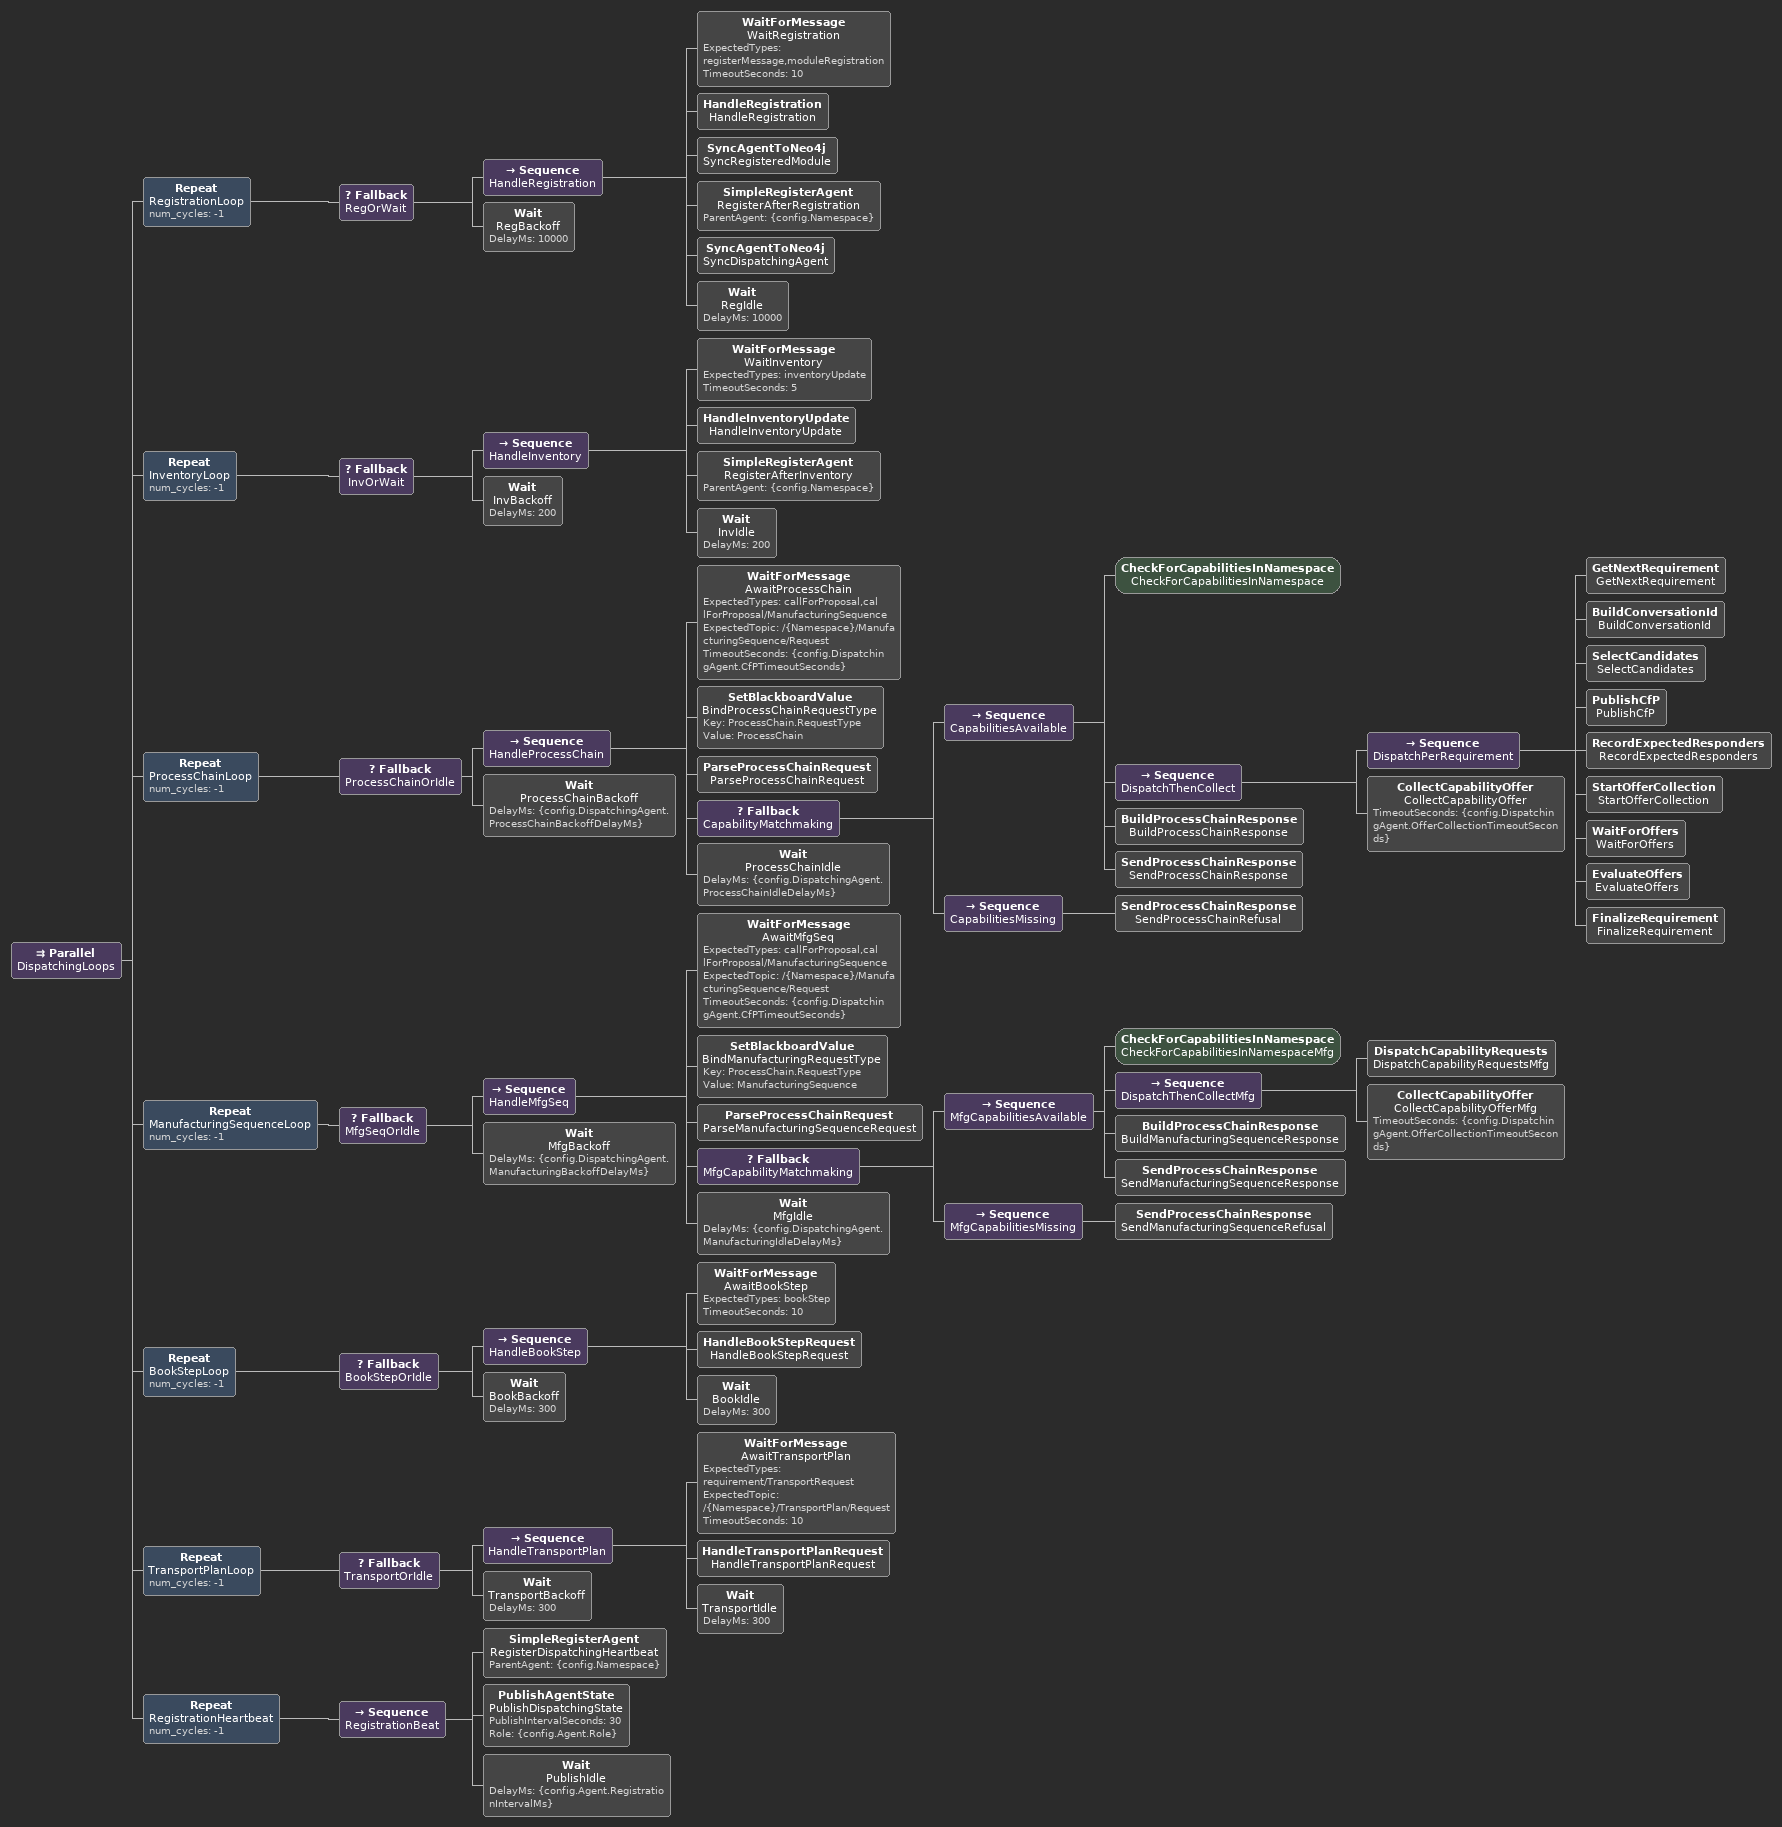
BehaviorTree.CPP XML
<Parallel name="DispatchingLoops">
  <Repeat name="RegistrationLoop" num_cycles="-1">
    <Fallback name="RegOrWait">
      <Sequence name="HandleRegistration">
        <WaitForMessage name="WaitRegistration" ExpectedTypes="registerMessage,moduleRegistration" TimeoutSeconds="10"/>
        <HandleRegistration name="HandleRegistration"/>
        <SyncAgentToNeo4j name="SyncRegisteredModule"/>
        <SimpleRegisterAgent name="RegisterAfterRegistration" ParentAgent="{config.Namespace}"/>
        <SyncAgentToNeo4j name="SyncDispatchingAgent"/>
        <Wait name="RegIdle" DelayMs="10000"/>
      </Sequence>
      <Wait name="RegBackoff" DelayMs="10000"/>
    </Fallback>
  </Repeat>

  <Repeat name="InventoryLoop" num_cycles="-1">
    <Fallback name="InvOrWait">
      <Sequence name="HandleInventory">
        <WaitForMessage name="WaitInventory" ExpectedTypes="inventoryUpdate" TimeoutSeconds="5"/>
        <HandleInventoryUpdate name="HandleInventoryUpdate"/>
        <SimpleRegisterAgent name="RegisterAfterInventory" ParentAgent="{config.Namespace}"/>
        <Wait name="InvIdle" DelayMs="200"/>
      </Sequence>
      <Wait name="InvBackoff" DelayMs="200"/>
    </Fallback>
  </Repeat>

  <Repeat name="ProcessChainLoop" num_cycles="-1">
    <Fallback name="ProcessChainOrIdle">
      <Sequence name="HandleProcessChain">
        <WaitForMessage name="AwaitProcessChain" ExpectedTypes="callForProposal,callForProposal/ManufacturingSequence" ExpectedTopic="/{Namespace}/ManufacturingSequence/Request" TimeoutSeconds="{config.DispatchingAgent.CfPTimeoutSeconds}"/>
        <SetBlackboardValue name="BindProcessChainRequestType" Key="ProcessChain.RequestType" Value="ProcessChain"/>
        <ParseProcessChainRequest name="ParseProcessChainRequest"/>
        <Fallback name="CapabilityMatchmaking">
          <Sequence name="CapabilitiesAvailable">
            <CheckForCapabilitiesInNamespace name="CheckForCapabilitiesInNamespace"/>
            <Sequence name="DispatchThenCollect">
              <Sequence name="DispatchPerRequirement">
                <GetNextRequirement name="GetNextRequirement"/>
                <BuildConversationId name="BuildConversationId"/>
                <SelectCandidates name="SelectCandidates"/>
                <PublishCfP name="PublishCfP"/>
                <RecordExpectedResponders name="RecordExpectedResponders"/>
                <StartOfferCollection name="StartOfferCollection"/>
                <WaitForOffers name="WaitForOffers"/>
                <EvaluateOffers name="EvaluateOffers"/>
                <FinalizeRequirement name="FinalizeRequirement"/>
              </Sequence>
              <CollectCapabilityOffer name="CollectCapabilityOffer" TimeoutSeconds="{config.DispatchingAgent.OfferCollectionTimeoutSeconds}"/>
            </Sequence>
            <BuildProcessChainResponse name="BuildProcessChainResponse"/>
            <SendProcessChainResponse name="SendProcessChainResponse"/>
          </Sequence>
          <Sequence name="CapabilitiesMissing">
            <SendProcessChainResponse name="SendProcessChainRefusal"/>
          </Sequence>
        </Fallback>
        <Wait name="ProcessChainIdle" DelayMs="{config.DispatchingAgent.ProcessChainIdleDelayMs}"/>
      </Sequence>
      <Wait name="ProcessChainBackoff" DelayMs="{config.DispatchingAgent.ProcessChainBackoffDelayMs}"/>
    </Fallback>
  </Repeat>

  <Repeat name="ManufacturingSequenceLoop" num_cycles="-1">
    <Fallback name="MfgSeqOrIdle">
      <Sequence name="HandleMfgSeq">
        <WaitForMessage name="AwaitMfgSeq" ExpectedTypes="callForProposal,callForProposal/ManufacturingSequence" ExpectedTopic="/{Namespace}/ManufacturingSequence/Request" TimeoutSeconds="{config.DispatchingAgent.CfPTimeoutSeconds}"/>
        <SetBlackboardValue name="BindManufacturingRequestType" Key="ProcessChain.RequestType" Value="ManufacturingSequence"/>
        <ParseProcessChainRequest name="ParseManufacturingSequenceRequest"/>
        <Fallback name="MfgCapabilityMatchmaking">
          <Sequence name="MfgCapabilitiesAvailable">
            <CheckForCapabilitiesInNamespace name="CheckForCapabilitiesInNamespaceMfg"/>
            <Sequence name="DispatchThenCollectMfg">
              <DispatchCapabilityRequests name="DispatchCapabilityRequestsMfg"/>
              <CollectCapabilityOffer name="CollectCapabilityOfferMfg" TimeoutSeconds="{config.DispatchingAgent.OfferCollectionTimeoutSeconds}"/>
            </Sequence>
            <BuildProcessChainResponse name="BuildManufacturingSequenceResponse"/>
            <SendProcessChainResponse name="SendManufacturingSequenceResponse"/>
          </Sequence>
          <Sequence name="MfgCapabilitiesMissing">
            <SendProcessChainResponse name="SendManufacturingSequenceRefusal"/>
          </Sequence>
        </Fallback>
        <Wait name="MfgIdle" DelayMs="{config.DispatchingAgent.ManufacturingIdleDelayMs}"/>
      </Sequence>
      <Wait name="MfgBackoff" DelayMs="{config.DispatchingAgent.ManufacturingBackoffDelayMs}"/>
    </Fallback>
  </Repeat>

  <Repeat name="BookStepLoop" num_cycles="-1">
    <Fallback name="BookStepOrIdle">
      <Sequence name="HandleBookStep">
        <WaitForMessage name="AwaitBookStep" ExpectedTypes="bookStep" TimeoutSeconds="10"/>
        <HandleBookStepRequest name="HandleBookStepRequest"/>
        <Wait name="BookIdle" DelayMs="300"/>
      </Sequence>
      <Wait name="BookBackoff" DelayMs="300"/>
    </Fallback>
  </Repeat>

  <Repeat name="TransportPlanLoop" num_cycles="-1">
    <Fallback name="TransportOrIdle">
      <Sequence name="HandleTransportPlan">
        <WaitForMessage name="AwaitTransportPlan" ExpectedTypes="requirement/TransportRequest" ExpectedTopic="/{Namespace}/TransportPlan/Request" TimeoutSeconds="10"/>
        <HandleTransportPlanRequest name="HandleTransportPlanRequest"/>
        <Wait name="TransportIdle" DelayMs="300"/>
      </Sequence>
      <Wait name="TransportBackoff" DelayMs="300"/>
    </Fallback>
  </Repeat>

  <Repeat name="RegistrationHeartbeat" num_cycles="-1">
    <Sequence name="RegistrationBeat">
      <SimpleRegisterAgent name="RegisterDispatchingHeartbeat" ParentAgent="{config.Namespace}"/>
      <PublishAgentState name="PublishDispatchingState" PublishIntervalSeconds="30" Role="{config.Agent.Role}"/>
      <Wait name="PublishIdle" DelayMs="{config.Agent.RegistrationIntervalMs}"/>
    </Sequence>
  </Repeat>
</Parallel>
